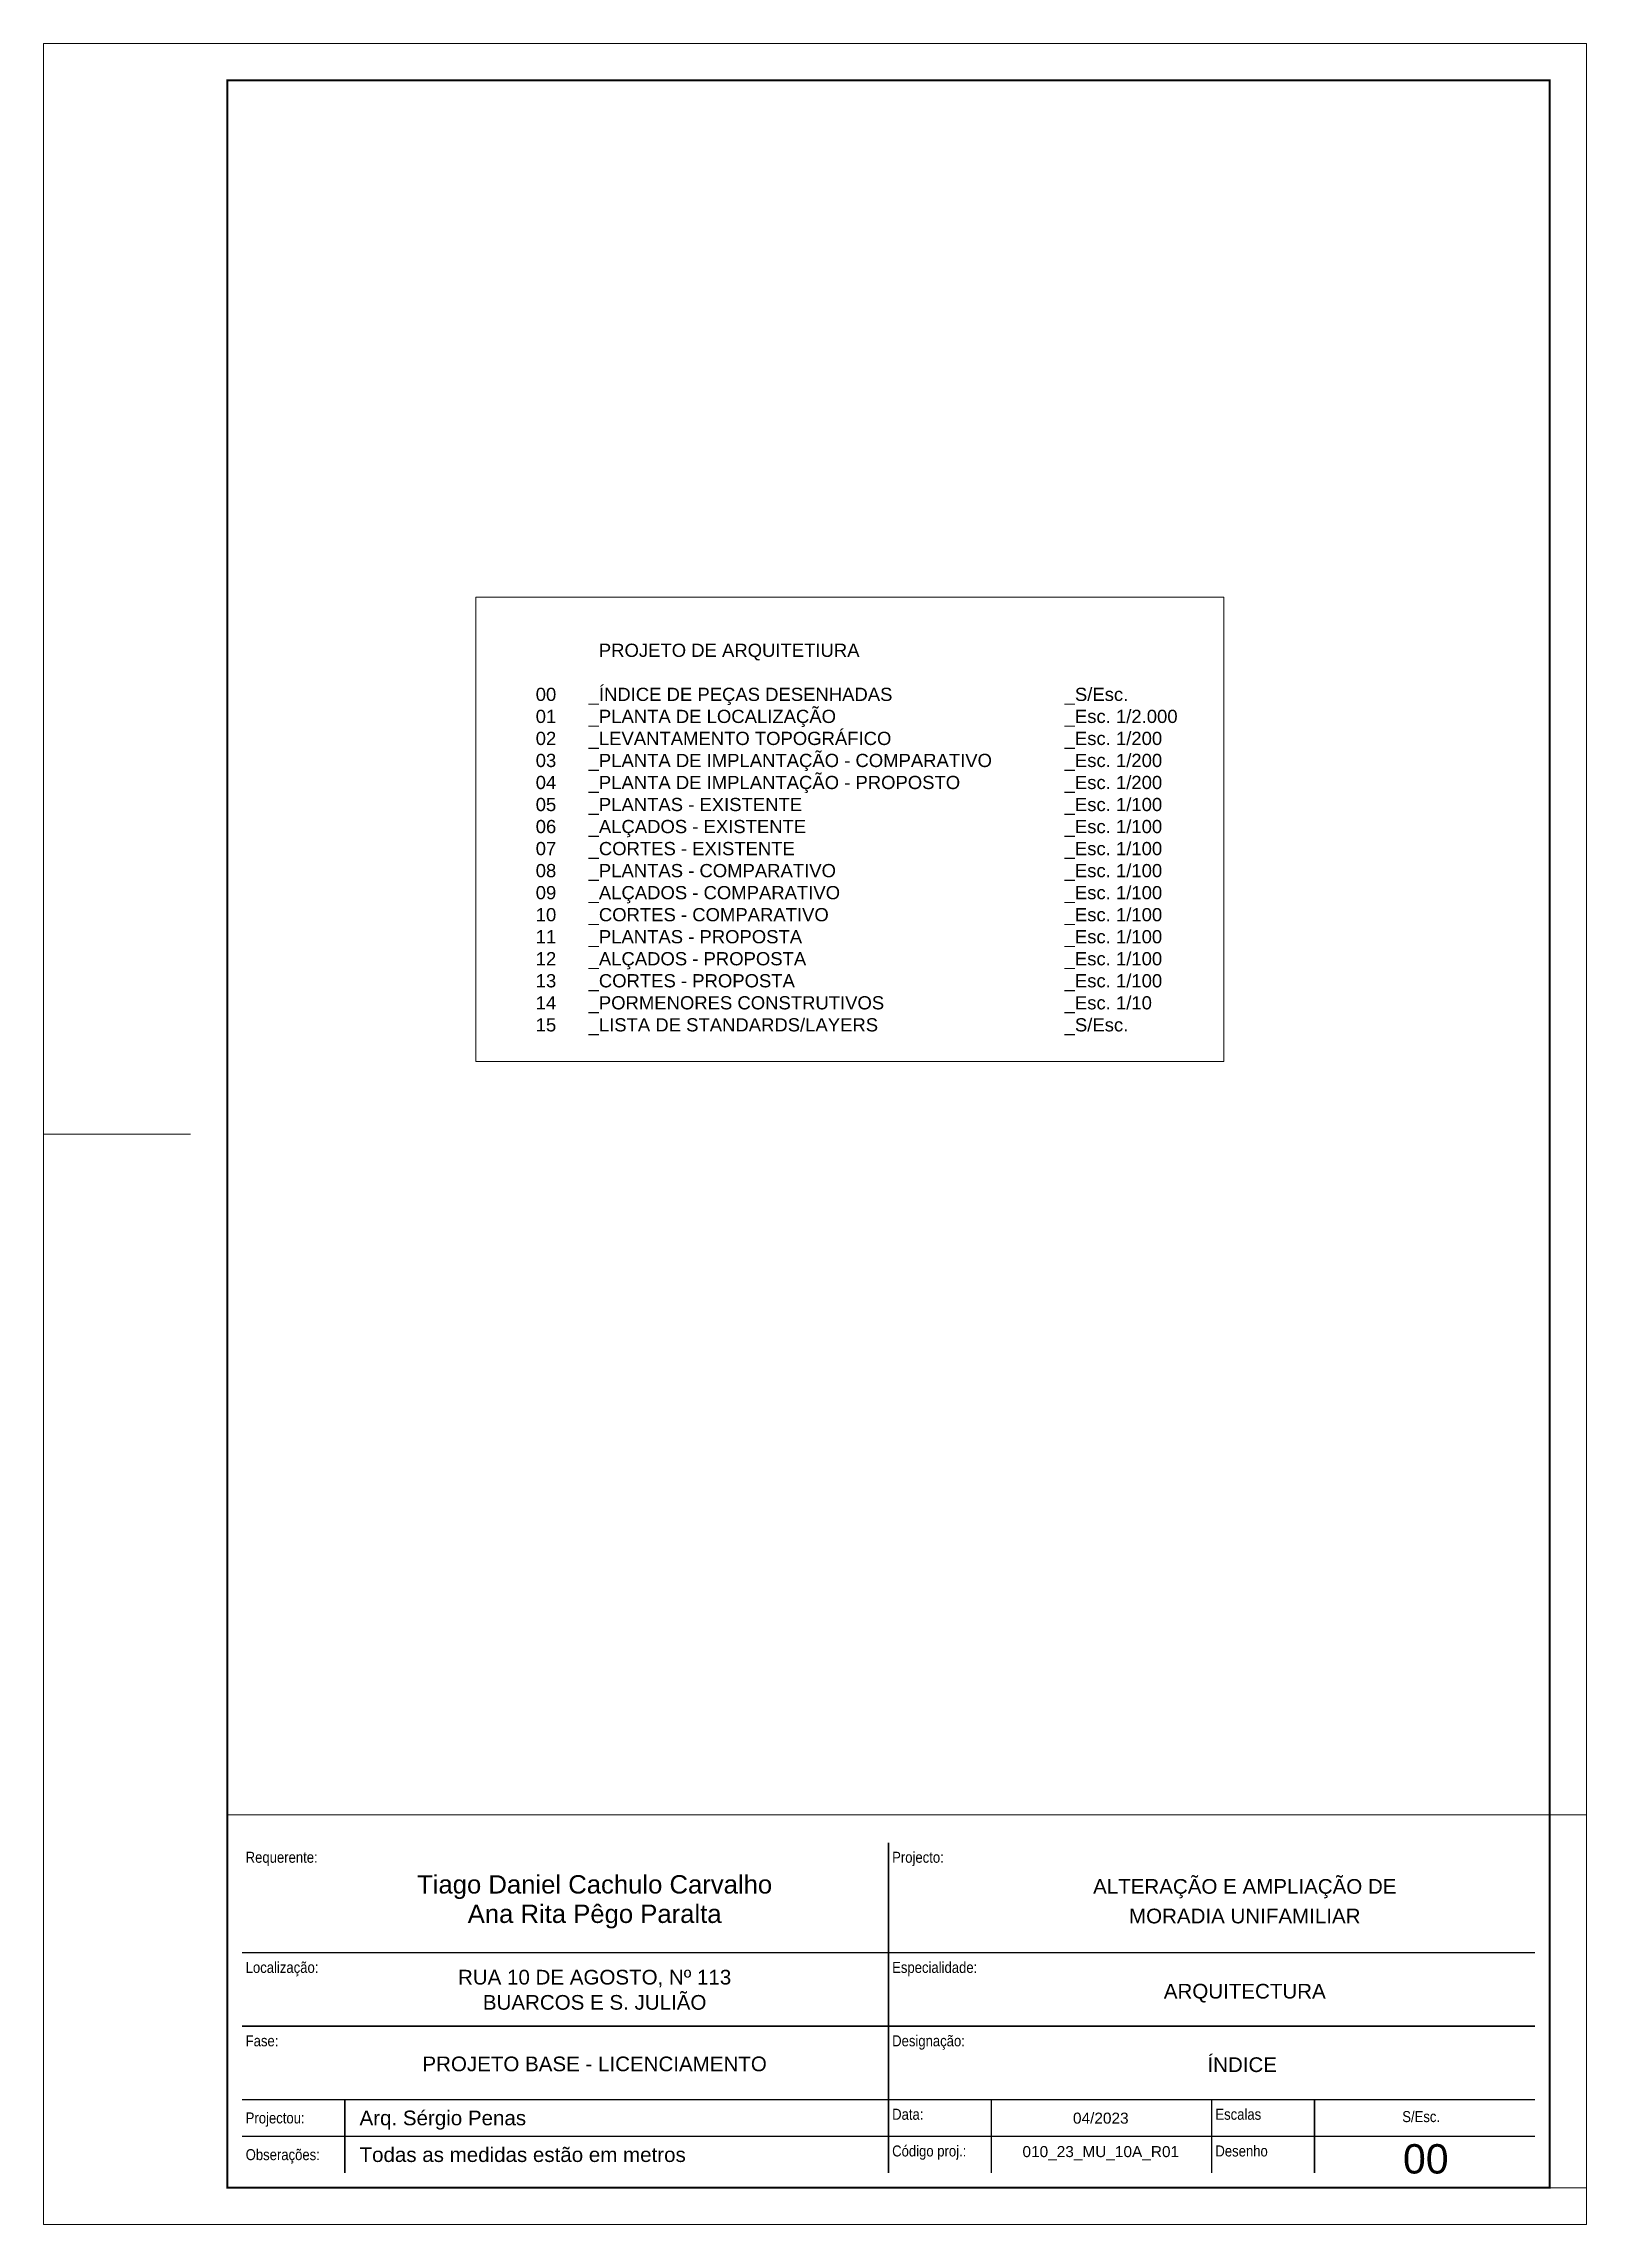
# Paper-space layout '00 INDICE' of a CAD drawing. Header units: millimetres. Extents: x 74.1 to 95.1, y -28.9 to 0.8.
# The model-space entities are those that its viewports show. They can reach past a viewport. Long polylines and large blocks are cut down to what shows.
import ezdxf
from ezdxf.enums import TextEntityAlignment as Align

# ---------------------------------------------------------------- set-up
doc = ezdxf.new("R2010")
doc.units = ezdxf.units.MM
doc.linetypes.add('SOLID_LINE', pattern=[0])
doc.layers.add('ARQ_LEGENDA', color=5, linetype='Continuous', lineweight=0)
doc.layers.add('FOLHA', color=7, linetype='Continuous', lineweight=9)
doc.layers.add('ARQ_TEXTO', color=3, linetype='Continuous')
doc.layers.add('ARQ_VIEWPORT', color=143, linetype='Continuous', plot=False)
doc.styles.add('Arial', font='arial.ttf', dxfattribs={"height": 0.2})
doc.styles.get("Standard").update_dxf_attribs({"font": 'arial.ttf'})

msp = doc.modelspace()

# ---------------------------------------------------------------- linework, layer by layer
at = {"layer": 'ARQ_LEGENDA', "linetype": 'SOLID_LINE', "const_width": 0.02}
for points in [[(2058.24, 1468.927), (2058.24, 1464.427)], [(2067.04, 1467.427), (2049.44, 1467.427)], [(2067.04, 1466.427), (2049.44, 1466.427)], [(2067.04, 1465.427), (2049.44, 1465.427)], [(2050.84, 1465.427), (2050.84, 1464.427)], [(2059.64, 1465.427), (2059.64, 1464.427)], [(2062.64, 1465.427), (2062.64, 1464.427)], [(2064.04, 1465.427), (2064.04, 1464.427)], [(2067.04, 1464.927), (2049.44, 1464.927)]]:
    msp.add_lwpolyline(points, dxfattribs=at)

# ---------------------------------------------------------------- texts
at = {"layer": 'ARQ_LEGENDA', "linetype": 'SOLID_LINE', "style": 'Arial', "width": 0.85}
for s, p in [('Requerente:', (2049.49, 1468.727)), ('Projecto:', (2058.29, 1468.727)), ('Localização:', (2049.49, 1467.227)), ('Especialidade:', (2058.29, 1467.227)), ('Fase:', (2049.49, 1466.227)), ('Designação:', (2058.29, 1466.227)), ('Projectou:', (2049.49, 1465.177)), ('Data:', (2058.29, 1465.227)), ('Escalas', (2062.69, 1465.227)), ('Código proj.:', (2058.29, 1464.727)), ('Desenho', (2062.69, 1464.727)), ('Obserações:', (2049.49, 1464.677))]:
    msp.add_text(s, height=0.15, dxfattribs=at).set_placement(p, align=Align.MIDDLE_LEFT)
at = {"layer": 'ARQ_LEGENDA', "linetype": 'SOLID_LINE', "style": 'Arial'}
for s, height, p in [('Tiago Daniel Cachulo Carvalho', 0.25, (2054.24, 1468.327)), ('ALTERAÇÃO E AMPLIAÇÃO DE', 0.2, (2063.09, 1468.327)), ('Ana Rita Pêgo Paralta', 0.25, (2054.24, 1467.927)), ('MORADIA UNIFAMILIAR', 0.2, (2063.09, 1467.927)), ('RUA 10 DE AGOSTO, Nº 113', 0.2, (2054.24, 1467.077)), ('BUARCOS E S. JULIÃO', 0.2, (2054.24, 1466.777)), ('ARQUITECTURA', 0.2, (2063.09, 1466.877)), ('PROJETO BASE - LICENCIAMENTO', 0.2, (2054.24, 1465.913)), ('04/2023', 0.15, (2061.13, 1465.177)), ('010_23_MU_10A_R01', 0.15, (2061.13, 1464.698))]:
    msp.add_text(s, height=height, dxfattribs=at).set_placement(p, align=Align.MIDDLE)
for s, p in [('Arq. Sérgio Penas', (2051.04, 1465.177)), ('Todas as medidas estão em metros', (2051.04, 1464.677))]:
    msp.add_text(s, height=0.2, dxfattribs=at).set_placement(p, align=Align.MIDDLE_LEFT)
at = {"layer": 'ARQ_TEXTO', "insert": (2052.438, 1447.633), "char_height": 0.18, "attachment_point": 1}
msp.add_mtext_dynamic_manual_height_columns('\\A1;^I  PROJETO DE ARQUITETIURA\\P\\P00^I_ÍNDICE DE PEÇAS DESENHADAS^I^I^I^I_S/Esc.\\P01^I_PLANTA DE LOCALIZAÇÃO^I^I^I^I^I_Esc. 1/2.000\\P02^I_LEVANTAMENTO TOPOGRÁFICO^I^I^I^I_Esc. 1/200\\P03^I_PLANTA DE IMPLANTAÇÃO - COMPARATIVO^I^I_Esc. 1/200^I^I\\P04^I_PLANTA DE IMPLANTAÇÃO - PROPOSTO^I^I_Esc. 1/200\\P05^I_PLANTAS - EXISTENTE^I^I^I^I^I_Esc. 1/100\\P06^I_ALÇADOS - EXISTENTE^I^I^I^I^I_Esc. 1/100\\P07^I_CORTES - EXISTENTE^I^I^I^I^I^I_Esc. 1/100\\P08^I_PLANTAS - COMPARATIVO^I^I^I^I^I_Esc. 1/100\\P09^I_ALÇADOS - COMPARATIVO^I^I^I^I^I_Esc. 1/100\\P10^I_CORTES - COMPARATIVO^I^I^I^I^I_Esc. 1/100\\P11^I_PLANTAS - PROPOSTA^I^I^I^I^I_Esc. 1/100\\P12^I_ALÇADOS - PROPOSTA^I^I^I^I^I_Esc. 1/100\\P13^I_CORTES - PROPOSTA^I^I^I^I^I^I_Esc. 1/100\\P14^I_PORMENORES CONSTRUTIVOS^I^I^I^I_Esc. 1/10\\P15^I_LISTA DE STANDARDS/LAYERS^I^I^I^I_S/Esc.\\P\\P\\P^I  PLANO DE ACESSIBILIDADES\\P\\P00^I_ÍNDICE^I^I^I^I^I^I_S/Esc.\\P01^I_PLANTA DE IMPLANTAÇÃO^I^I^I_Esc. 1/200\\P02^I_PLANTAS, CORTE E PORMENORES^I_Esc. 1/100, 1/20 e 1/10\\P\\P\\P^I^I^I', width=10.50575, gutter_width=12.5, heights=[0], dxfattribs=at)

psp = doc.layouts.new('00 INDICE')

# ---------------------------------------------------------------- linework, layer by layer
at = {"layer": 'FOLHA'}
for p, q in [((76.648, 0.336), (76.648, -0.164)), ((74.148, -14.014), (76.148, -14.014)), ((76.648, -28.364), (76.648, -27.864))]:
    psp.add_line(p, q, dxfattribs=at)
psp.add_lwpolyline([(74.148, -28.864), (95.148, -28.864), (95.148, 0.836), (74.148, 0.836)], close=True, dxfattribs=at)
at = {"layer": 'FOLHA', "const_width": 0.03}
psp.add_lwpolyline([(76.648, -28.364), (94.648, -28.364), (94.648, 0.336), (76.648, 0.336)], close=True, dxfattribs=at)

# ---------------------------------------------------------------- texts
at = {"layer": 'ARQ_LEGENDA', "linetype": 'SOLID_LINE', "style": 'Arial'}
for s, height, p in [('ÍNDICE', 0.2, (90.463, -26.664)), ('00', 0.4, (92.962, -27.971))]:
    psp.add_text(s, height=height, dxfattribs=at).set_placement(p, align=Align.MIDDLE)
at = {"layer": 'ARQ_LEGENDA', "linetype": 'SOLID_LINE', "style": 'Arial', "width": 0.85}
psp.add_text('S/Esc.', height=0.15, dxfattribs=at).set_placement((92.899, -27.396), align=Align.MIDDLE_CENTER)

# ---------------------------------------------------------------- viewports
at = {"layer": 'ARQ_VIEWPORT'}
psp.add_viewport(center=(85.122, -9.866), size=(10.181, 6.32454), view_center_point=(2056.714, 1445.103), view_height=6.32454, status=3, dxfattribs=at)
psp.add_viewport(center=(85.898, -25.826), size=(18.5, 5.07551), view_center_point=(2058.49, 1466.765), view_height=5.07551, dxfattribs=at)

doc.saveas('drawing.dxf')
